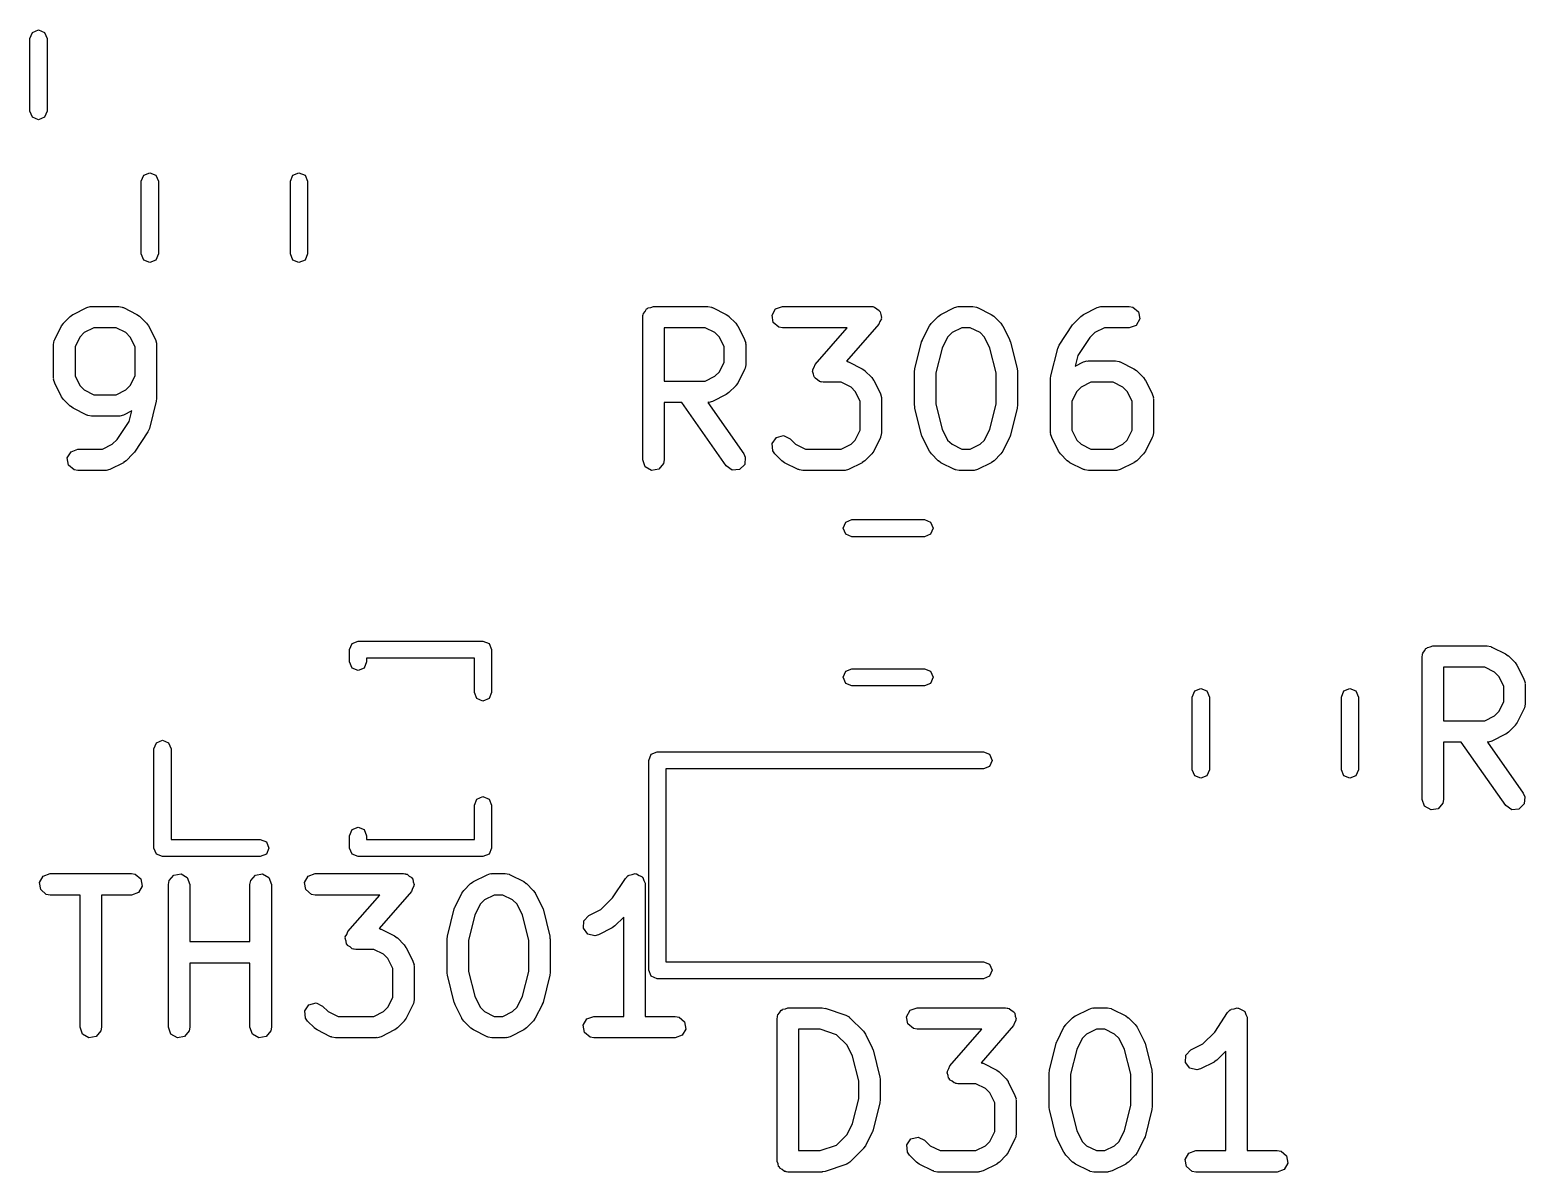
# Model space of a CAD drawing. Extents: x 106.7 to 191.3, y -141.1 to -57.8.
# Drawn here: x 152.35 to 162.82, y -139.92 to -131.92 of the extents above; entities that cross this region are included whole.
import ezdxf

# ---------------------------------------------------------------- set-up
doc = ezdxf.new("R2010")
doc.units = 0
doc.layers.add('BLACK', color=7, linetype='CONTINUOUS')

msp = doc.modelspace()

# ---------------------------------------------------------------- linework, layer by layer
at = {"layer": 'BLACK', "linetype": 'CONTINUOUS'}
for p, q in [((152.347, -131.979), (152.365, -131.936)), ((152.347, -132.488), (152.347, -131.979)), ((152.365, -131.936), (152.407, -131.919)), ((152.407, -131.919), (152.45, -131.936)), ((152.45, -131.936), (152.467, -131.979)), ((152.467, -131.979), (152.467, -132.488)), ((152.365, -132.531), (152.347, -132.488)), ((152.467, -132.488), (152.45, -132.531)), ((152.407, -132.548), (152.365, -132.531)), ((152.45, -132.531), (152.407, -132.548)), ((153.127, -132.979), (153.145, -132.936)), ((153.145, -132.936), (153.187, -132.919)), ((153.187, -132.919), (153.23, -132.936)), ((153.23, -132.936), (153.247, -132.979)), ((154.172, -132.979), (154.19, -132.936)), ((154.19, -132.936), (154.232, -132.919)), ((154.232, -132.919), (154.275, -132.936)), ((154.275, -132.936), (154.292, -132.979)), ((153.127, -133.488), (153.127, -132.979)), ((153.247, -132.979), (153.247, -133.488)), ((154.172, -133.488), (154.172, -132.979)), ((154.292, -132.979), (154.292, -133.488)), ((153.145, -133.531), (153.127, -133.488)), ((153.187, -133.548), (153.145, -133.531)), ((153.23, -133.531), (153.187, -133.548)), ((153.247, -133.488), (153.23, -133.531)), ((154.19, -133.531), (154.172, -133.488)), ((154.232, -133.548), (154.19, -133.531)), ((154.275, -133.531), (154.232, -133.548)), ((154.292, -133.488), (154.275, -133.531)), ((152.649, -133.911), (152.745, -133.863)), ((152.745, -133.863), (152.77, -133.856)), ((152.77, -133.856), (152.774, -133.857)), ((152.774, -133.857), (152.778, -133.855)), ((152.778, -133.855), (152.969, -133.855)), ((152.969, -133.855), (152.994, -133.86)), ((152.994, -133.86), (152.998, -133.863)), ((152.998, -133.863), (153.002, -133.863)), ((153.002, -133.863), (153.097, -133.911)), ((156.658, -133.89), (156.667, -133.873)), ((156.667, -133.873), (156.674, -133.87)), ((156.674, -133.87), (156.678, -133.865)), ((156.678, -133.865), (156.697, -133.862)), ((156.697, -133.862), (156.716, -133.855)), ((156.716, -133.855), (157.097, -133.855)), ((157.097, -133.855), (157.122, -133.86)), ((157.122, -133.86), (157.126, -133.863)), ((157.126, -133.863), (157.13, -133.863)), ((157.13, -133.863), (157.225, -133.911)), ((157.547, -133.917), (157.572, -133.873)), ((157.572, -133.873), (157.62, -133.855)), ((157.62, -133.855), (158.239, -133.855)), ((158.239, -133.855), (158.251, -133.857)), ((158.251, -133.857), (158.254, -133.857)), ((158.254, -133.857), (158.257, -133.858)), ((158.257, -133.858), (158.265, -133.86)), ((158.265, -133.86), (158.281, -133.873)), ((158.281, -133.873), (158.298, -133.883)), ((158.298, -133.883), (158.3, -133.889)), ((158.73, -133.911), (158.825, -133.863)), ((158.825, -133.863), (158.85, -133.856)), ((158.85, -133.856), (158.854, -133.857)), ((158.854, -133.857), (158.858, -133.855)), ((158.858, -133.855), (158.954, -133.855)), ((158.954, -133.855), (158.979, -133.86)), ((158.979, -133.86), (158.983, -133.863)), ((158.983, -133.863), (158.987, -133.863)), ((158.987, -133.863), (159.082, -133.911)), ((159.73, -133.911), (159.825, -133.863)), ((159.825, -133.863), (159.85, -133.856)), ((159.85, -133.856), (159.854, -133.857)), ((159.854, -133.857), (159.858, -133.855)), ((159.858, -133.855), (160.049, -133.855)), ((160.049, -133.855), (160.075, -133.86)), ((160.075, -133.86), (160.114, -133.893)), ((152.568, -133.992), (152.582, -133.974)), ((152.582, -133.972), (152.63, -133.925)), ((152.582, -133.974), (152.582, -133.972)), ((152.63, -133.925), (152.648, -133.912)), ((152.648, -133.912), (152.649, -133.911)), ((153.097, -133.911), (153.116, -133.924)), ((153.116, -133.924), (153.117, -133.925)), ((153.117, -133.925), (153.165, -133.972)), ((153.165, -133.972), (153.177, -133.991)), ((156.641, -133.93), (156.642, -133.92)), ((156.641, -134.93), (156.641, -133.93)), ((156.642, -133.917), (156.643, -133.914)), ((156.642, -133.92), (156.642, -133.917)), ((156.643, -133.914), (156.645, -133.905)), ((156.645, -133.905), (156.658, -133.89)), ((157.225, -133.911), (157.243, -133.924)), ((157.243, -133.924), (157.245, -133.925)), ((157.245, -133.925), (157.292, -133.972)), ((157.292, -133.972), (157.305, -133.991)), ((157.555, -133.968), (157.547, -133.917)), ((157.595, -134.001), (157.555, -133.968)), ((158.296, -133.98), (158.068, -134.24)), ((158.303, -133.961), (158.296, -133.98)), ((158.3, -133.889), (158.304, -133.893)), ((158.313, -133.943), (158.303, -133.961)), ((158.304, -133.893), (158.308, -133.913)), ((158.308, -133.913), (158.314, -133.932)), ((158.314, -133.932), (158.312, -133.937)), ((158.312, -133.937), (158.313, -133.943)), ((158.649, -133.992), (158.662, -133.974)), ((158.662, -133.974), (158.663, -133.972)), ((158.663, -133.972), (158.71, -133.925)), ((158.71, -133.925), (158.729, -133.912)), ((158.729, -133.912), (158.73, -133.911)), ((159.082, -133.911), (159.101, -133.924)), ((159.101, -133.924), (159.102, -133.925)), ((159.102, -133.925), (159.15, -133.972)), ((159.15, -133.972), (159.162, -133.991)), ((159.558, -134.127), (159.653, -133.984)), ((159.653, -133.984), (159.661, -133.976)), ((159.661, -133.976), (159.663, -133.972)), ((159.663, -133.972), (159.71, -133.925)), ((159.71, -133.925), (159.729, -133.912)), ((159.729, -133.912), (159.73, -133.911)), ((160.097, -133.988), (160.049, -134.005)), ((160.123, -133.943), (160.097, -133.988)), ((160.114, -133.893), (160.123, -133.943)), ((152.517, -134.095), (152.52, -134.092)), ((152.52, -134.092), (152.521, -134.087)), ((152.521, -134.087), (152.568, -133.992)), ((152.697, -134.07), (152.663, -134.138)), ((152.727, -134.039), (152.697, -134.07)), ((152.796, -134.005), (152.727, -134.039)), ((152.951, -134.005), (152.796, -134.005)), ((153.02, -134.039), (152.951, -134.005)), ((153.05, -134.07), (153.02, -134.039)), ((153.084, -134.138), (153.05, -134.07)), ((153.177, -133.991), (153.179, -133.992)), ((153.179, -133.992), (153.226, -134.087)), ((153.226, -134.087), (153.234, -134.112)), ((157.079, -134.005), (156.791, -134.005)), ((156.791, -134.005), (156.791, -134.379)), ((157.147, -134.039), (157.079, -134.005)), ((157.178, -134.07), (157.147, -134.039)), ((157.212, -134.138), (157.178, -134.07)), ((157.305, -133.991), (157.307, -133.992)), ((157.307, -133.992), (157.354, -134.087)), ((157.354, -134.087), (157.362, -134.112)), ((157.62, -134.005), (157.595, -134.001)), ((158.074, -134.005), (157.62, -134.005)), ((157.85, -134.262), (158.074, -134.005)), ((158.595, -134.103), (158.601, -134.091)), ((158.601, -134.087), (158.649, -133.992)), ((158.601, -134.091), (158.601, -134.087)), ((158.777, -134.07), (158.739, -134.147)), ((158.808, -134.039), (158.777, -134.07)), ((158.876, -134.005), (158.808, -134.039)), ((158.936, -134.005), (158.876, -134.005)), ((159.005, -134.039), (158.936, -134.005)), ((159.035, -134.07), (159.005, -134.039)), ((159.073, -134.147), (159.035, -134.07)), ((159.162, -133.991), (159.164, -133.992)), ((159.164, -133.992), (159.211, -134.087)), ((159.211, -134.087), (159.215, -134.1)), ((159.774, -134.073), (159.69, -134.199)), ((159.808, -134.039), (159.774, -134.073)), ((159.876, -134.005), (159.808, -134.039)), ((160.049, -134.005), (159.876, -134.005)), ((152.513, -134.121), (152.517, -134.095)), ((152.513, -134.359), (152.513, -134.121)), ((152.663, -134.138), (152.663, -134.341)), ((153.084, -134.341), (153.084, -134.138)), ((153.234, -134.112), (153.233, -134.116)), ((153.233, -134.116), (153.234, -134.121)), ((153.234, -134.121), (153.234, -134.502)), ((157.212, -134.246), (157.212, -134.138)), ((157.362, -134.112), (157.361, -134.116)), ((157.361, -134.116), (157.362, -134.121)), ((157.362, -134.121), (157.362, -134.264)), ((158.548, -134.293), (158.595, -134.103)), ((158.739, -134.147), (158.695, -134.32)), ((159.117, -134.32), (159.073, -134.147)), ((159.215, -134.1), (159.217, -134.103)), ((159.217, -134.103), (159.265, -134.293)), ((159.5, -134.341), (159.548, -134.15)), ((159.548, -134.15), (159.558, -134.127)), ((159.558, -134.127), (159.558, -134.127)), ((157.178, -134.314), (157.212, -134.246)), ((157.354, -134.297), (157.307, -134.392)), ((157.355, -134.293), (157.354, -134.297)), ((157.358, -134.289), (157.355, -134.293)), ((157.362, -134.264), (157.358, -134.289)), ((157.832, -134.298), (157.842, -134.281)), ((157.833, -134.304), (157.832, -134.298)), ((157.842, -134.281), (157.85, -134.262)), ((158.068, -134.24), (158.075, -134.241)), ((158.075, -134.241), (158.078, -134.244)), ((158.078, -134.244), (158.082, -134.244)), ((158.082, -134.244), (158.178, -134.292)), ((158.178, -134.292), (158.196, -134.305)), ((158.545, -134.311), (158.548, -134.296)), ((158.548, -134.296), (158.548, -134.293)), ((159.265, -134.293), (159.266, -134.308)), ((159.69, -134.199), (159.671, -134.273)), ((159.671, -134.273), (159.73, -134.244)), ((159.73, -134.244), (159.755, -134.237)), ((159.755, -134.237), (159.759, -134.238)), ((159.759, -134.238), (159.763, -134.236)), ((159.763, -134.236), (159.954, -134.236)), ((159.954, -134.236), (159.979, -134.241)), ((159.979, -134.241), (159.983, -134.244)), ((159.983, -134.244), (159.987, -134.244)), ((159.987, -134.244), (160.082, -134.292)), ((160.082, -134.292), (160.101, -134.305)), ((152.514, -134.363), (152.513, -134.359)), ((152.513, -134.367), (152.514, -134.363)), ((152.521, -134.392), (152.513, -134.367)), ((152.568, -134.488), (152.521, -134.392)), ((152.663, -134.341), (152.697, -134.41)), ((153.05, -134.41), (153.084, -134.341)), ((156.791, -134.379), (157.079, -134.379)), ((157.079, -134.379), (157.147, -134.345)), ((157.147, -134.345), (157.178, -134.314)), ((157.307, -134.392), (157.293, -134.41)), ((157.831, -134.31), (157.833, -134.304)), ((157.838, -134.329), (157.831, -134.31)), ((157.841, -134.349), (157.838, -134.329)), ((157.846, -134.353), (157.841, -134.349)), ((157.848, -134.358), (157.846, -134.353)), ((157.865, -134.369), (157.848, -134.358)), ((157.88, -134.382), (157.865, -134.369)), ((157.889, -134.383), (157.88, -134.382)), ((157.892, -134.385), (157.889, -134.383)), ((157.895, -134.384), (157.892, -134.385)), ((157.906, -134.386), (157.895, -134.384)), ((158.031, -134.386), (157.906, -134.386)), ((158.1, -134.42), (158.031, -134.386)), ((158.196, -134.305), (158.197, -134.306)), ((158.197, -134.306), (158.245, -134.353)), ((158.245, -134.353), (158.258, -134.372)), ((158.258, -134.372), (158.259, -134.373)), ((158.259, -134.373), (158.307, -134.468)), ((158.545, -134.549), (158.545, -134.311)), ((158.695, -134.32), (158.695, -134.54)), ((159.117, -134.54), (159.117, -134.32)), ((159.266, -134.308), (159.267, -134.311)), ((159.267, -134.311), (159.267, -134.549)), ((159.498, -134.359), (159.5, -134.344)), ((159.498, -134.74), (159.498, -134.359)), ((159.5, -134.344), (159.5, -134.341)), ((159.781, -134.386), (159.712, -134.42)), ((159.936, -134.386), (159.781, -134.386)), ((160.005, -134.42), (159.936, -134.386)), ((160.101, -134.305), (160.102, -134.306)), ((160.102, -134.306), (160.15, -134.353)), ((160.15, -134.353), (160.162, -134.372)), ((160.162, -134.372), (160.164, -134.373)), ((160.164, -134.373), (160.211, -134.468)), ((152.569, -134.489), (152.568, -134.488)), ((152.582, -134.507), (152.569, -134.489)), ((152.63, -134.555), (152.582, -134.507)), ((152.697, -134.41), (152.727, -134.44)), ((152.727, -134.44), (152.796, -134.474)), ((152.796, -134.474), (152.951, -134.474)), ((152.951, -134.474), (153.02, -134.44)), ((153.02, -134.44), (153.05, -134.41)), ((153.234, -134.502), (153.232, -134.516)), ((157.225, -134.473), (157.13, -134.521)), ((157.226, -134.472), (157.225, -134.473)), ((157.245, -134.459), (157.226, -134.472)), ((157.292, -134.412), (157.245, -134.459)), ((157.293, -134.41), (157.292, -134.412)), ((158.13, -134.451), (158.1, -134.42)), ((158.164, -134.519), (158.13, -134.451)), ((158.307, -134.468), (158.314, -134.493)), ((158.314, -134.493), (158.313, -134.497)), ((158.313, -134.497), (158.314, -134.502)), ((158.314, -134.502), (158.314, -134.74)), ((159.682, -134.451), (159.648, -134.519)), ((159.712, -134.42), (159.682, -134.451)), ((160.035, -134.451), (160.005, -134.42)), ((160.069, -134.519), (160.035, -134.451)), ((160.211, -134.468), (160.219, -134.493)), ((160.219, -134.493), (160.218, -134.497)), ((160.218, -134.497), (160.219, -134.502)), ((160.219, -134.502), (160.219, -134.74)), ((152.631, -134.555), (152.63, -134.555)), ((152.649, -134.569), (152.631, -134.555)), ((152.745, -134.616), (152.649, -134.569)), ((152.749, -134.617), (152.745, -134.616)), ((153.002, -134.616), (152.977, -134.624)), ((153.06, -134.587), (153.002, -134.616)), ((153.042, -134.661), (153.06, -134.587)), ((153.232, -134.52), (153.184, -134.71)), ((153.232, -134.516), (153.232, -134.52)), ((156.915, -134.529), (156.791, -134.529)), ((156.791, -134.529), (156.791, -134.93)), ((157.226, -134.973), (156.915, -134.529)), ((157.101, -134.527), (157.098, -134.529)), ((157.098, -134.529), (157.348, -134.887)), ((157.105, -134.529), (157.101, -134.527)), ((157.13, -134.521), (157.105, -134.529)), ((158.164, -134.722), (158.164, -134.519)), ((158.547, -134.553), (158.545, -134.549)), ((158.548, -134.567), (158.547, -134.553)), ((158.595, -134.758), (158.548, -134.567)), ((158.695, -134.54), (158.739, -134.714)), ((159.073, -134.714), (159.117, -134.54)), ((159.265, -134.567), (159.217, -134.758)), ((159.267, -134.549), (159.264, -134.564)), ((159.264, -134.564), (159.265, -134.567)), ((159.648, -134.519), (159.648, -134.722)), ((160.069, -134.722), (160.069, -134.519)), ((152.753, -134.62), (152.749, -134.617)), ((152.778, -134.624), (152.753, -134.62)), ((152.969, -134.624), (152.778, -134.624)), ((152.958, -134.787), (153.042, -134.661)), ((152.973, -134.623), (152.969, -134.624)), ((152.977, -134.624), (152.973, -134.623)), ((153.184, -134.71), (153.174, -134.733)), ((158.739, -134.714), (158.777, -134.791)), ((159.035, -134.791), (159.073, -134.714)), ((152.856, -134.855), (152.924, -134.821)), ((152.924, -134.821), (152.958, -134.787)), ((153.174, -134.734), (153.079, -134.877)), ((153.174, -134.733), (153.174, -134.734)), ((157.548, -134.816), (157.577, -134.774)), ((157.552, -134.867), (157.548, -134.816)), ((157.577, -134.774), (157.627, -134.76)), ((157.627, -134.76), (157.673, -134.782)), ((157.673, -134.782), (157.712, -134.821)), ((157.712, -134.821), (157.781, -134.855)), ((158.031, -134.855), (158.1, -134.821)), ((158.1, -134.821), (158.13, -134.791)), ((158.13, -134.791), (158.164, -134.722)), ((158.307, -134.773), (158.259, -134.869)), ((158.31, -134.765), (158.307, -134.769)), ((158.307, -134.769), (158.307, -134.773)), ((158.314, -134.74), (158.31, -134.765)), ((158.597, -134.761), (158.595, -134.758)), ((158.601, -134.773), (158.597, -134.761)), ((158.649, -134.869), (158.601, -134.773)), ((158.777, -134.791), (158.808, -134.821)), ((158.808, -134.821), (158.876, -134.855)), ((158.936, -134.855), (159.005, -134.821)), ((159.005, -134.821), (159.035, -134.791)), ((159.211, -134.773), (159.164, -134.869)), ((159.212, -134.77), (159.211, -134.773)), ((159.217, -134.758), (159.212, -134.77)), ((159.499, -134.744), (159.498, -134.74)), ((159.498, -134.748), (159.499, -134.744)), ((159.506, -134.773), (159.498, -134.748)), ((159.553, -134.869), (159.506, -134.773)), ((159.648, -134.722), (159.682, -134.791)), ((159.682, -134.791), (159.712, -134.821)), ((159.712, -134.821), (159.781, -134.855)), ((159.936, -134.855), (160.005, -134.821)), ((160.005, -134.821), (160.035, -134.791)), ((160.035, -134.791), (160.069, -134.722)), ((160.211, -134.773), (160.164, -134.869)), ((160.212, -134.769), (160.211, -134.773)), ((160.215, -134.765), (160.212, -134.769)), ((160.219, -134.74), (160.215, -134.765)), ((152.609, -134.917), (152.635, -134.873)), ((152.618, -134.968), (152.609, -134.917)), ((152.635, -134.873), (152.683, -134.855)), ((152.683, -134.855), (152.856, -134.855)), ((153.069, -134.888), (153.022, -134.936)), ((153.071, -134.885), (153.069, -134.888)), ((153.079, -134.877), (153.071, -134.885)), ((156.658, -134.978), (156.641, -134.93)), ((156.791, -134.93), (156.786, -134.956)), ((157.348, -134.887), (157.359, -134.911)), ((157.359, -134.911), (157.355, -134.962)), ((157.567, -134.888), (157.552, -134.867)), ((157.615, -134.936), (157.567, -134.888)), ((157.781, -134.855), (158.031, -134.855)), ((158.245, -134.888), (158.197, -134.936)), ((158.246, -134.887), (158.245, -134.888)), ((158.259, -134.869), (158.246, -134.887)), ((158.65, -134.87), (158.649, -134.869)), ((158.663, -134.888), (158.65, -134.87)), ((158.71, -134.936), (158.663, -134.888)), ((158.876, -134.855), (158.936, -134.855)), ((159.15, -134.888), (159.102, -134.936)), ((159.164, -134.869), (159.15, -134.887)), ((159.15, -134.887), (159.15, -134.888)), ((159.554, -134.87), (159.553, -134.869)), ((159.567, -134.888), (159.554, -134.87)), ((159.615, -134.936), (159.567, -134.888)), ((159.781, -134.855), (159.936, -134.855)), ((160.15, -134.888), (160.102, -134.936)), ((160.164, -134.869), (160.15, -134.887)), ((160.15, -134.887), (160.15, -134.888)), ((152.657, -135.001), (152.618, -134.968)), ((152.683, -135.005), (152.657, -135.001)), ((152.873, -135.005), (152.683, -135.005)), ((152.878, -135.004), (152.873, -135.005)), ((152.882, -135.005), (152.878, -135.004)), ((152.907, -134.997), (152.882, -135.005)), ((153.002, -134.95), (152.907, -134.997)), ((153.003, -134.948), (153.002, -134.95)), ((153.022, -134.936), (153.003, -134.948)), ((156.703, -135.004), (156.658, -134.978)), ((156.753, -134.995), (156.703, -135.004)), ((156.786, -134.956), (156.753, -134.995)), ((157.268, -135.003), (157.226, -134.973)), ((157.319, -134.998), (157.268, -135.003)), ((157.355, -134.962), (157.319, -134.998)), ((157.616, -134.936), (157.615, -134.936)), ((157.634, -134.95), (157.616, -134.936)), ((157.73, -134.997), (157.634, -134.95)), ((157.734, -134.998), (157.73, -134.997)), ((157.738, -135.001), (157.734, -134.998)), ((157.763, -135.005), (157.738, -135.001)), ((158.049, -135.005), (157.763, -135.005)), ((158.053, -135.004), (158.049, -135.005)), ((158.058, -135.005), (158.053, -135.004)), ((158.082, -134.997), (158.058, -135.005)), ((158.178, -134.95), (158.082, -134.997)), ((158.179, -134.948), (158.178, -134.95)), ((158.197, -134.936), (158.179, -134.948)), ((158.712, -134.936), (158.71, -134.936)), ((158.73, -134.95), (158.712, -134.936)), ((158.825, -134.997), (158.73, -134.95)), ((158.829, -134.998), (158.825, -134.997)), ((158.833, -135.001), (158.829, -134.998)), ((158.858, -135.005), (158.833, -135.001)), ((158.954, -135.005), (158.858, -135.005)), ((158.958, -135.004), (158.954, -135.005)), ((158.962, -135.005), (158.958, -135.004)), ((158.987, -134.997), (158.962, -135.005)), ((159.082, -134.95), (158.987, -134.997)), ((159.084, -134.948), (159.082, -134.95)), ((159.102, -134.936), (159.084, -134.948)), ((159.616, -134.936), (159.615, -134.936)), ((159.634, -134.95), (159.616, -134.936)), ((159.73, -134.997), (159.634, -134.95)), ((159.734, -134.998), (159.73, -134.997)), ((159.738, -135.001), (159.734, -134.998)), ((159.763, -135.005), (159.738, -135.001)), ((159.954, -135.005), (159.763, -135.005)), ((159.958, -135.004), (159.954, -135.005)), ((159.962, -135.005), (159.958, -135.004)), ((159.987, -134.997), (159.962, -135.005)), ((160.082, -134.95), (159.987, -134.997)), ((160.084, -134.948), (160.082, -134.95)), ((160.102, -134.936), (160.084, -134.948)), ((158.063, -135.366), (158.106, -135.348)), ((158.106, -135.348), (158.615, -135.348)), ((158.615, -135.348), (158.658, -135.366)), ((158.046, -135.408), (158.063, -135.366)), ((158.063, -135.451), (158.046, -135.408)), ((158.106, -135.468), (158.063, -135.451)), ((158.658, -135.451), (158.615, -135.468)), ((158.658, -135.366), (158.675, -135.408)), ((158.675, -135.408), (158.658, -135.451)), ((158.615, -135.468), (158.106, -135.468)), ((154.586, -136.259), (154.604, -136.216)), ((154.586, -136.345), (154.586, -136.259)), ((154.604, -136.216), (154.646, -136.199)), ((154.646, -136.199), (155.521, -136.199)), ((155.521, -136.199), (155.564, -136.216)), ((155.564, -136.216), (155.581, -136.259)), ((155.581, -136.259), (155.581, -136.559)), ((162.103, -136.295), (162.104, -136.292)), ((162.104, -136.292), (162.106, -136.283)), ((162.106, -136.283), (162.119, -136.268)), ((162.119, -136.268), (162.128, -136.251)), ((162.128, -136.251), (162.135, -136.248)), ((162.135, -136.248), (162.139, -136.243)), ((162.139, -136.243), (162.158, -136.24)), ((162.158, -136.24), (162.177, -136.233)), ((162.177, -136.233), (162.558, -136.233)), ((162.558, -136.233), (162.583, -136.238)), ((162.583, -136.238), (162.587, -136.241)), ((162.587, -136.241), (162.591, -136.241)), ((162.591, -136.241), (162.686, -136.289)), ((162.686, -136.289), (162.704, -136.302)), ((154.604, -136.388), (154.586, -136.345)), ((154.646, -136.405), (154.604, -136.388)), ((154.689, -136.388), (154.646, -136.405)), ((154.706, -136.345), (154.689, -136.388)), ((155.461, -136.319), (154.706, -136.319)), ((154.706, -136.319), (154.706, -136.345)), ((155.461, -136.559), (155.461, -136.319)), ((158.063, -136.411), (158.106, -136.393)), ((158.106, -136.393), (158.615, -136.393)), ((158.615, -136.393), (158.658, -136.411)), ((162.102, -136.308), (162.103, -136.298)), ((162.102, -137.308), (162.102, -136.308)), ((162.103, -136.298), (162.103, -136.295)), ((162.54, -136.383), (162.252, -136.383)), ((162.252, -136.383), (162.252, -136.757)), ((162.608, -136.417), (162.54, -136.383)), ((162.704, -136.302), (162.706, -136.303)), ((162.706, -136.303), (162.753, -136.35)), ((162.753, -136.35), (162.766, -136.369)), ((162.766, -136.369), (162.768, -136.37)), ((162.768, -136.37), (162.815, -136.465)), ((158.046, -136.453), (158.063, -136.411)), ((158.063, -136.496), (158.046, -136.453)), ((158.106, -136.513), (158.063, -136.496)), ((158.658, -136.496), (158.615, -136.513)), ((158.658, -136.411), (158.675, -136.453)), ((158.675, -136.453), (158.658, -136.496)), ((162.639, -136.448), (162.608, -136.417)), ((162.673, -136.516), (162.639, -136.448)), ((162.815, -136.465), (162.823, -136.49)), ((162.823, -136.49), (162.822, -136.494)), ((162.822, -136.494), (162.823, -136.499)), ((162.823, -136.499), (162.823, -136.642)), ((155.479, -136.602), (155.461, -136.559)), ((155.521, -136.619), (155.479, -136.602)), ((155.564, -136.602), (155.521, -136.619)), ((155.581, -136.559), (155.564, -136.602)), ((158.615, -136.513), (158.106, -136.513)), ((160.491, -136.591), (160.508, -136.548)), ((160.491, -137.1), (160.491, -136.591)), ((160.508, -136.548), (160.551, -136.531)), ((160.551, -136.531), (160.593, -136.548)), ((160.593, -136.548), (160.611, -136.591)), ((160.611, -136.591), (160.611, -137.1)), ((161.536, -136.591), (161.553, -136.548)), ((161.536, -137.1), (161.536, -136.591)), ((161.553, -136.548), (161.596, -136.531)), ((161.596, -136.531), (161.638, -136.548)), ((161.638, -136.548), (161.656, -136.591)), ((161.656, -136.591), (161.656, -137.1)), ((162.673, -136.624), (162.673, -136.516)), ((162.608, -136.723), (162.639, -136.692)), ((162.639, -136.692), (162.673, -136.624)), ((162.815, -136.675), (162.768, -136.77)), ((162.816, -136.671), (162.815, -136.675)), ((162.819, -136.667), (162.816, -136.671)), ((162.823, -136.642), (162.819, -136.667)), ((162.252, -136.757), (162.54, -136.757)), ((162.54, -136.757), (162.608, -136.723)), ((162.753, -136.79), (162.706, -136.837)), ((162.754, -136.788), (162.753, -136.79)), ((162.768, -136.77), (162.754, -136.788)), ((153.216, -136.954), (153.234, -136.911)), ((153.234, -136.911), (153.276, -136.894)), ((153.276, -136.894), (153.319, -136.911)), ((153.319, -136.911), (153.336, -136.954)), ((162.376, -136.907), (162.252, -136.907)), ((162.252, -136.907), (162.252, -137.308)), ((162.687, -137.351), (162.376, -136.907)), ((162.562, -136.905), (162.559, -136.907)), ((162.559, -136.907), (162.809, -137.265)), ((162.566, -136.907), (162.562, -136.905)), ((162.591, -136.899), (162.566, -136.907)), ((162.686, -136.851), (162.591, -136.899)), ((162.687, -136.85), (162.686, -136.851)), ((162.706, -136.837), (162.687, -136.85)), ((153.216, -137.649), (153.216, -136.954)), ((153.336, -136.954), (153.336, -137.589)), ((156.683, -137.035), (156.701, -136.992)), ((156.701, -136.992), (156.743, -136.975)), ((156.743, -136.975), (159.028, -136.975)), ((159.028, -136.975), (159.071, -136.992)), ((159.071, -136.992), (159.088, -137.035)), ((156.683, -138.505), (156.683, -137.035)), ((159.028, -137.095), (156.803, -137.095)), ((156.803, -137.095), (156.803, -138.445)), ((159.071, -137.077), (159.028, -137.095)), ((159.088, -137.035), (159.071, -137.077)), ((160.508, -137.143), (160.491, -137.1)), ((160.611, -137.1), (160.593, -137.143)), ((161.553, -137.143), (161.536, -137.1)), ((161.656, -137.1), (161.638, -137.143)), ((160.551, -137.16), (160.508, -137.143)), ((160.593, -137.143), (160.551, -137.16)), ((161.596, -137.16), (161.553, -137.143)), ((161.638, -137.143), (161.596, -137.16)), ((155.461, -137.348), (155.479, -137.306)), ((155.479, -137.306), (155.521, -137.288)), ((155.521, -137.288), (155.564, -137.306)), ((155.564, -137.306), (155.581, -137.348)), ((162.119, -137.356), (162.102, -137.308)), ((162.247, -137.334), (162.214, -137.373)), ((162.252, -137.308), (162.247, -137.334)), ((162.816, -137.34), (162.78, -137.376)), ((162.809, -137.265), (162.82, -137.289)), ((162.82, -137.289), (162.816, -137.34)), ((155.461, -137.589), (155.461, -137.348)), ((155.581, -137.348), (155.581, -137.649)), ((162.164, -137.382), (162.119, -137.356)), ((162.214, -137.373), (162.164, -137.382)), ((162.729, -137.381), (162.687, -137.351)), ((162.78, -137.376), (162.729, -137.381)), ((154.586, -137.562), (154.604, -137.519)), ((154.604, -137.519), (154.646, -137.502)), ((154.646, -137.502), (154.689, -137.519)), ((154.689, -137.519), (154.706, -137.562)), ((153.234, -137.691), (153.216, -137.649)), ((153.336, -137.589), (153.961, -137.589)), ((153.961, -137.589), (154.004, -137.606)), ((154.004, -137.606), (154.021, -137.649)), ((154.021, -137.649), (154.004, -137.691)), ((154.586, -137.649), (154.586, -137.562)), ((154.604, -137.691), (154.586, -137.649)), ((154.706, -137.562), (154.706, -137.589)), ((154.706, -137.589), (155.461, -137.589)), ((155.581, -137.649), (155.564, -137.691)), ((153.276, -137.709), (153.234, -137.691)), ((153.961, -137.709), (153.276, -137.709)), ((154.004, -137.691), (153.961, -137.709)), ((154.646, -137.709), (154.604, -137.691)), ((155.521, -137.709), (154.646, -137.709)), ((155.564, -137.691), (155.521, -137.709)), ((152.414, -137.89), (152.44, -137.845)), ((152.44, -137.845), (152.488, -137.828)), ((152.488, -137.828), (153.059, -137.828)), ((153.059, -137.828), (153.085, -137.832)), ((153.085, -137.832), (153.124, -137.865)), ((153.322, -137.877), (153.355, -137.838)), ((153.355, -137.838), (153.406, -137.829)), ((153.406, -137.829), (153.45, -137.855)), ((153.45, -137.855), (153.468, -137.903)), ((153.894, -137.877), (153.927, -137.838)), ((153.927, -137.838), (153.977, -137.829)), ((153.977, -137.829), (154.022, -137.855)), ((154.022, -137.855), (154.039, -137.903)), ((154.271, -137.89), (154.297, -137.845)), ((154.297, -137.845), (154.345, -137.828)), ((154.345, -137.828), (154.964, -137.828)), ((154.964, -137.828), (154.975, -137.83)), ((154.975, -137.83), (154.979, -137.829)), ((154.979, -137.829), (154.981, -137.831)), ((154.981, -137.831), (154.99, -137.832)), ((154.99, -137.832), (155.005, -137.845)), ((155.005, -137.845), (155.023, -137.856)), ((155.023, -137.856), (155.025, -137.861)), ((155.025, -137.861), (155.029, -137.865)), ((155.454, -137.883), (155.55, -137.836)), ((155.55, -137.836), (155.575, -137.828)), ((155.575, -137.828), (155.579, -137.829)), ((155.579, -137.829), (155.583, -137.828)), ((155.583, -137.828), (155.678, -137.828)), ((155.678, -137.828), (155.704, -137.832)), ((155.704, -137.832), (155.708, -137.835)), ((155.708, -137.835), (155.712, -137.836)), ((155.712, -137.836), (155.807, -137.883)), ((156.43, -137.998), (156.521, -137.861)), ((156.521, -137.861), (156.539, -137.842)), ((156.539, -137.842), (156.543, -137.841)), ((156.543, -137.841), (156.546, -137.838)), ((156.546, -137.838), (156.567, -137.834)), ((156.567, -137.834), (156.588, -137.828)), ((156.588, -137.828), (156.592, -137.83)), ((156.592, -137.83), (156.596, -137.829)), ((156.596, -137.829), (156.615, -137.84)), ((156.615, -137.84), (156.635, -137.849)), ((156.635, -137.849), (156.637, -137.852)), ((156.637, -137.852), (156.641, -137.855)), ((156.641, -137.855), (156.648, -137.875)), ((152.423, -137.94), (152.414, -137.89)), ((152.462, -137.973), (152.423, -137.94)), ((153.108, -137.96), (153.059, -137.978)), ((153.133, -137.916), (153.108, -137.96)), ((153.124, -137.865), (153.133, -137.916)), ((153.318, -137.903), (153.322, -137.877)), ((153.318, -138.903), (153.318, -137.903)), ((153.468, -137.903), (153.468, -138.304)), ((153.889, -137.903), (153.894, -137.877)), ((153.889, -138.304), (153.889, -137.903)), ((154.039, -137.903), (154.039, -138.903)), ((154.28, -137.94), (154.271, -137.89)), ((154.319, -137.973), (154.28, -137.94)), ((155.021, -137.952), (154.793, -138.212)), ((155.028, -137.933), (155.021, -137.952)), ((155.038, -137.916), (155.028, -137.933)), ((155.029, -137.865), (155.033, -137.885)), ((155.033, -137.885), (155.039, -137.904)), ((155.039, -137.904), (155.037, -137.91)), ((155.037, -137.91), (155.038, -137.916)), ((155.326, -138.06), (155.373, -137.965)), ((155.373, -137.965), (155.387, -137.947)), ((155.387, -137.945), (155.435, -137.897)), ((155.387, -137.947), (155.387, -137.945)), ((155.435, -137.897), (155.453, -137.885)), ((155.453, -137.885), (155.454, -137.883)), ((155.807, -137.883), (155.825, -137.897)), ((155.825, -137.897), (155.827, -137.897)), ((155.827, -137.897), (155.874, -137.945)), ((155.874, -137.945), (155.887, -137.963)), ((155.887, -137.963), (155.888, -137.965)), ((155.888, -137.965), (155.936, -138.06)), ((156.648, -137.875), (156.658, -137.895)), ((156.658, -137.895), (156.657, -137.899)), ((156.657, -137.899), (156.658, -137.903)), ((156.658, -137.903), (156.658, -138.828)), ((152.488, -137.978), (152.462, -137.973)), ((152.699, -137.978), (152.488, -137.978)), ((152.699, -138.903), (152.699, -137.978)), ((153.059, -137.978), (152.849, -137.978)), ((152.849, -137.978), (152.849, -138.903)), ((154.345, -137.978), (154.319, -137.973)), ((154.799, -137.978), (154.345, -137.978)), ((154.574, -138.234), (154.799, -137.978)), ((155.32, -138.075), (155.325, -138.063)), ((155.325, -138.063), (155.326, -138.06)), ((155.502, -138.042), (155.464, -138.119)), ((155.532, -138.012), (155.502, -138.042)), ((155.601, -137.978), (155.532, -138.012)), ((155.661, -137.978), (155.601, -137.978)), ((155.729, -138.012), (155.661, -137.978)), ((155.76, -138.042), (155.729, -138.012)), ((155.798, -138.119), (155.76, -138.042)), ((155.936, -138.06), (155.94, -138.072)), ((155.94, -138.072), (155.942, -138.075)), ((156.348, -138.079), (156.43, -137.998)), ((155.272, -138.266), (155.32, -138.075)), ((155.464, -138.119), (155.42, -138.293)), ((155.842, -138.293), (155.798, -138.119)), ((155.942, -138.075), (155.989, -138.266)), ((156.226, -138.21), (156.229, -138.159)), ((156.229, -138.159), (156.264, -138.121)), ((156.264, -138.121), (156.348, -138.079)), ((156.508, -138.132), (156.446, -138.194)), ((156.508, -138.828), (156.508, -138.132)), ((154.556, -138.282), (154.558, -138.277)), ((154.562, -138.301), (154.556, -138.282)), ((154.557, -138.271), (154.567, -138.253)), ((154.558, -138.277), (154.557, -138.271)), ((154.567, -138.253), (154.574, -138.234)), ((154.793, -138.212), (154.799, -138.213)), ((154.799, -138.213), (154.803, -138.216)), ((154.803, -138.216), (154.807, -138.217)), ((154.807, -138.217), (154.902, -138.264)), ((154.902, -138.264), (154.921, -138.278)), ((154.921, -138.278), (154.922, -138.278)), ((154.922, -138.278), (154.97, -138.326)), ((155.27, -138.284), (155.273, -138.269)), ((155.273, -138.269), (155.272, -138.266)), ((155.989, -138.266), (155.99, -138.281)), ((155.99, -138.281), (155.992, -138.284)), ((156.256, -138.251), (156.226, -138.21)), ((156.306, -138.263), (156.256, -138.251)), ((156.331, -138.256), (156.306, -138.263)), ((156.426, -138.208), (156.331, -138.256)), ((156.427, -138.207), (156.426, -138.208)), ((156.446, -138.194), (156.427, -138.207)), ((153.468, -138.304), (153.889, -138.304)), ((154.566, -138.321), (154.562, -138.301)), ((154.57, -138.325), (154.566, -138.321)), ((154.572, -138.331), (154.57, -138.325)), ((154.59, -138.341), (154.572, -138.331)), ((154.605, -138.354), (154.59, -138.341)), ((154.614, -138.356), (154.605, -138.354)), ((154.616, -138.357), (154.614, -138.356)), ((154.62, -138.357), (154.616, -138.357)), ((154.631, -138.359), (154.62, -138.357)), ((154.756, -138.359), (154.631, -138.359)), ((154.825, -138.393), (154.756, -138.359)), ((154.97, -138.326), (154.982, -138.344)), ((154.982, -138.344), (154.984, -138.345)), ((154.984, -138.345), (155.031, -138.441)), ((155.27, -138.522), (155.27, -138.284)), ((155.42, -138.293), (155.42, -138.513)), ((155.842, -138.513), (155.842, -138.293)), ((155.992, -138.284), (155.992, -138.522)), ((153.889, -138.454), (153.468, -138.454)), ((153.468, -138.454), (153.468, -138.903)), ((153.889, -138.903), (153.889, -138.454)), ((154.855, -138.423), (154.825, -138.393)), ((154.889, -138.492), (154.855, -138.423)), ((154.889, -138.695), (154.889, -138.492)), ((155.031, -138.441), (155.039, -138.466)), ((155.039, -138.466), (155.038, -138.47)), ((155.038, -138.47), (155.039, -138.474)), ((155.039, -138.474), (155.039, -138.712)), ((156.803, -138.445), (159.028, -138.445)), ((159.028, -138.445), (159.071, -138.462)), ((159.071, -138.462), (159.088, -138.505)), ((155.271, -138.525), (155.27, -138.522)), ((155.272, -138.54), (155.271, -138.525)), ((155.32, -138.731), (155.272, -138.54)), ((155.42, -138.513), (155.464, -138.686)), ((155.798, -138.686), (155.842, -138.513)), ((155.989, -138.54), (155.942, -138.731)), ((155.992, -138.522), (155.989, -138.537)), ((155.989, -138.537), (155.989, -138.54)), ((156.701, -138.547), (156.683, -138.505)), ((156.683, -138.505), (156.683, -138.505)), ((156.743, -138.565), (156.701, -138.547)), ((159.028, -138.565), (156.743, -138.565)), ((159.071, -138.547), (159.028, -138.565)), ((159.088, -138.505), (159.071, -138.547)), ((154.855, -138.763), (154.889, -138.695)), ((155.464, -138.686), (155.502, -138.763)), ((155.76, -138.763), (155.798, -138.686)), ((154.273, -138.788), (154.302, -138.746)), ((154.277, -138.839), (154.273, -138.788)), ((154.302, -138.746), (154.352, -138.733)), ((154.352, -138.733), (154.398, -138.755)), ((154.398, -138.755), (154.437, -138.794)), ((154.437, -138.794), (154.506, -138.828)), ((154.756, -138.828), (154.825, -138.794)), ((154.825, -138.794), (154.855, -138.763)), ((155.031, -138.746), (154.984, -138.841)), ((155.032, -138.741), (155.031, -138.746)), ((155.035, -138.738), (155.032, -138.741)), ((155.039, -138.712), (155.035, -138.738)), ((155.322, -138.733), (155.32, -138.731)), ((155.326, -138.746), (155.322, -138.733)), ((155.373, -138.841), (155.326, -138.746)), ((155.502, -138.763), (155.532, -138.794)), ((155.532, -138.794), (155.601, -138.828)), ((155.661, -138.828), (155.729, -138.794)), ((155.729, -138.794), (155.76, -138.763)), ((155.936, -138.746), (155.888, -138.841)), ((155.942, -138.731), (155.936, -138.742)), ((155.936, -138.742), (155.936, -138.746)), ((157.588, -138.817), (157.6, -138.802)), ((157.6, -138.802), (157.61, -138.785)), ((157.61, -138.785), (157.617, -138.783)), ((157.617, -138.783), (157.621, -138.778)), ((157.621, -138.778), (157.64, -138.774)), ((157.64, -138.774), (157.658, -138.768)), ((157.658, -138.768), (157.897, -138.768)), ((157.897, -138.768), (157.919, -138.772)), ((157.919, -138.772), (157.92, -138.771)), ((157.92, -138.771), (158.063, -138.819)), ((158.489, -138.83), (158.515, -138.785)), ((158.515, -138.785), (158.563, -138.768)), ((158.563, -138.768), (159.182, -138.768)), ((159.182, -138.768), (159.193, -138.77)), ((159.193, -138.77), (159.197, -138.769)), ((159.197, -138.769), (159.199, -138.771)), ((159.199, -138.771), (159.208, -138.772)), ((159.208, -138.772), (159.223, -138.785)), ((159.223, -138.785), (159.241, -138.796)), ((159.241, -138.796), (159.243, -138.801)), ((159.243, -138.801), (159.247, -138.805)), ((159.247, -138.805), (159.251, -138.825)), ((159.673, -138.823), (159.768, -138.776)), ((159.768, -138.776), (159.793, -138.768)), ((159.793, -138.768), (159.797, -138.769)), ((159.797, -138.769), (159.801, -138.768)), ((159.801, -138.768), (159.897, -138.768)), ((159.897, -138.768), (159.922, -138.772)), ((159.922, -138.772), (159.926, -138.775)), ((159.926, -138.775), (159.93, -138.776)), ((159.93, -138.776), (160.025, -138.823)), ((160.648, -138.938), (160.739, -138.801)), ((160.739, -138.801), (160.757, -138.782)), ((160.757, -138.782), (160.761, -138.781)), ((160.761, -138.781), (160.764, -138.778)), ((160.764, -138.778), (160.785, -138.774)), ((160.785, -138.774), (160.806, -138.768)), ((160.806, -138.768), (160.81, -138.77)), ((160.81, -138.77), (160.814, -138.769)), ((160.814, -138.769), (160.833, -138.78)), ((160.833, -138.78), (160.853, -138.788)), ((160.853, -138.788), (160.855, -138.792)), ((160.855, -138.792), (160.859, -138.794)), ((160.859, -138.794), (160.866, -138.815)), ((152.716, -138.951), (152.699, -138.903)), ((152.849, -138.903), (152.844, -138.928)), ((153.335, -138.951), (153.318, -138.903)), ((153.468, -138.903), (153.463, -138.928)), ((153.907, -138.951), (153.889, -138.903)), ((154.039, -138.903), (154.035, -138.928)), ((154.292, -138.861), (154.277, -138.839)), ((154.34, -138.908), (154.292, -138.861)), ((154.341, -138.909), (154.34, -138.908)), ((154.359, -138.922), (154.341, -138.909)), ((154.506, -138.828), (154.756, -138.828)), ((154.922, -138.908), (154.904, -138.921)), ((154.97, -138.861), (154.922, -138.908)), ((154.984, -138.841), (154.97, -138.859)), ((154.97, -138.859), (154.97, -138.861)), ((155.374, -138.842), (155.373, -138.841)), ((155.387, -138.861), (155.374, -138.842)), ((155.435, -138.908), (155.387, -138.861)), ((155.436, -138.909), (155.435, -138.908)), ((155.454, -138.922), (155.436, -138.909)), ((155.601, -138.828), (155.661, -138.828)), ((155.827, -138.908), (155.808, -138.921)), ((155.874, -138.861), (155.827, -138.908)), ((155.875, -138.859), (155.874, -138.861)), ((155.888, -138.841), (155.875, -138.859)), ((156.224, -138.89), (156.249, -138.845)), ((156.233, -138.94), (156.224, -138.89)), ((156.249, -138.845), (156.298, -138.828)), ((156.298, -138.828), (156.508, -138.828)), ((156.658, -138.828), (156.869, -138.828)), ((156.869, -138.828), (156.895, -138.832)), ((156.895, -138.832), (156.934, -138.865)), ((156.934, -138.865), (156.943, -138.916)), ((157.583, -138.843), (157.585, -138.833)), ((157.583, -139.843), (157.583, -138.843)), ((157.585, -138.83), (157.586, -138.827)), ((157.585, -138.833), (157.585, -138.83)), ((157.586, -138.827), (157.588, -138.817)), ((158.063, -138.819), (158.086, -138.831)), ((158.086, -138.831), (158.088, -138.835)), ((158.088, -138.835), (158.092, -138.837)), ((158.092, -138.837), (158.188, -138.932)), ((158.498, -138.88), (158.489, -138.83)), ((158.538, -138.913), (158.498, -138.88)), ((159.239, -138.892), (159.011, -139.152)), ((159.246, -138.873), (159.239, -138.892)), ((159.256, -138.856), (159.246, -138.873)), ((159.251, -138.825), (159.257, -138.844)), ((159.257, -138.844), (159.255, -138.85)), ((159.255, -138.85), (159.256, -138.856)), ((159.544, -139), (159.591, -138.904)), ((159.591, -138.904), (159.605, -138.886)), ((159.605, -138.885), (159.653, -138.837)), ((159.605, -138.886), (159.605, -138.885)), ((159.653, -138.837), (159.671, -138.824)), ((159.671, -138.824), (159.673, -138.823)), ((160.025, -138.823), (160.043, -138.837)), ((160.043, -138.837), (160.045, -138.837)), ((160.045, -138.837), (160.092, -138.885)), ((160.092, -138.885), (160.105, -138.903)), ((160.105, -138.903), (160.106, -138.904)), ((160.106, -138.904), (160.154, -139)), ((160.866, -138.815), (160.876, -138.834)), ((160.876, -138.834), (160.875, -138.839)), ((160.875, -138.839), (160.876, -138.843)), ((160.876, -138.843), (160.876, -139.768)), ((152.761, -138.977), (152.716, -138.951)), ((152.811, -138.968), (152.761, -138.977)), ((152.844, -138.928), (152.811, -138.968)), ((153.38, -138.977), (153.335, -138.951)), ((153.43, -138.968), (153.38, -138.977)), ((153.463, -138.928), (153.43, -138.968)), ((153.951, -138.977), (153.907, -138.951)), ((154.002, -138.968), (153.951, -138.977)), ((154.035, -138.928), (154.002, -138.968)), ((154.454, -138.97), (154.359, -138.922)), ((154.459, -138.97), (154.454, -138.97)), ((154.462, -138.973), (154.459, -138.97)), ((154.488, -138.978), (154.462, -138.973)), ((154.774, -138.978), (154.488, -138.978)), ((154.778, -138.976), (154.774, -138.978)), ((154.782, -138.977), (154.778, -138.976)), ((154.807, -138.97), (154.782, -138.977)), ((154.902, -138.922), (154.807, -138.97)), ((154.904, -138.921), (154.902, -138.922)), ((155.55, -138.97), (155.454, -138.922)), ((155.554, -138.97), (155.55, -138.97)), ((155.558, -138.973), (155.554, -138.97)), ((155.583, -138.978), (155.558, -138.973)), ((155.678, -138.978), (155.583, -138.978)), ((155.683, -138.976), (155.678, -138.978)), ((155.687, -138.977), (155.683, -138.976)), ((155.712, -138.97), (155.687, -138.977)), ((155.807, -138.922), (155.712, -138.97)), ((155.808, -138.921), (155.807, -138.922)), ((156.272, -138.973), (156.233, -138.94)), ((156.298, -138.978), (156.272, -138.973)), ((156.869, -138.978), (156.298, -138.978)), ((156.917, -138.96), (156.869, -138.978)), ((156.943, -138.916), (156.917, -138.96)), ((157.884, -138.918), (157.733, -138.918)), ((157.733, -138.918), (157.733, -139.768)), ((157.999, -138.956), (157.884, -138.918)), ((158.073, -139.03), (157.999, -138.956)), ((158.188, -138.932), (158.201, -138.951)), ((158.201, -138.951), (158.202, -138.952)), ((158.202, -138.952), (158.249, -139.047)), ((158.563, -138.918), (158.538, -138.913)), ((159.017, -138.918), (158.563, -138.918)), ((158.792, -139.174), (159.017, -138.918)), ((159.49, -139.205), (159.538, -139.015)), ((159.538, -139.015), (159.543, -139.003)), ((159.543, -139.003), (159.544, -139)), ((159.72, -138.982), (159.682, -139.059)), ((159.75, -138.952), (159.72, -138.982)), ((159.819, -138.918), (159.75, -138.952)), ((159.879, -138.918), (159.819, -138.918)), ((159.947, -138.952), (159.879, -138.918)), ((159.978, -138.982), (159.947, -138.952)), ((160.016, -139.059), (159.978, -138.982)), ((160.154, -139), (160.158, -139.012)), ((160.158, -139.012), (160.16, -139.015)), ((160.16, -139.015), (160.207, -139.205)), ((160.566, -139.019), (160.648, -138.938)), ((158.111, -139.107), (158.073, -139.03)), ((158.155, -139.28), (158.111, -139.107)), ((158.249, -139.047), (158.253, -139.06)), ((158.253, -139.06), (158.255, -139.063)), ((158.255, -139.063), (158.303, -139.253)), ((159.682, -139.059), (159.638, -139.233)), ((160.06, -139.233), (160.016, -139.059)), ((160.444, -139.15), (160.447, -139.099)), ((160.447, -139.099), (160.482, -139.061)), ((160.482, -139.061), (160.566, -139.019)), ((160.726, -139.071), (160.664, -139.134)), ((160.726, -139.768), (160.726, -139.071)), ((158.774, -139.222), (158.776, -139.216)), ((158.78, -139.241), (158.774, -139.222)), ((158.775, -139.211), (158.785, -139.193)), ((158.776, -139.216), (158.775, -139.211)), ((158.785, -139.193), (158.792, -139.174)), ((159.011, -139.152), (159.017, -139.153)), ((159.017, -139.153), (159.021, -139.156)), ((159.021, -139.156), (159.025, -139.156)), ((159.025, -139.156), (159.121, -139.204)), ((159.121, -139.204), (159.139, -139.217)), ((159.139, -139.217), (159.14, -139.218)), ((159.14, -139.218), (159.188, -139.266)), ((159.488, -139.224), (159.491, -139.209)), ((159.488, -139.462), (159.488, -139.224)), ((159.491, -139.209), (159.49, -139.205)), ((160.207, -139.205), (160.208, -139.22)), ((160.208, -139.22), (160.21, -139.224)), ((160.21, -139.224), (160.21, -139.462)), ((160.474, -139.191), (160.444, -139.15)), ((160.524, -139.203), (160.474, -139.191)), ((160.549, -139.195), (160.524, -139.203)), ((160.644, -139.148), (160.549, -139.195)), ((160.645, -139.147), (160.644, -139.148)), ((160.664, -139.134), (160.645, -139.147)), ((158.155, -139.405), (158.155, -139.28)), ((158.303, -139.253), (158.304, -139.268)), ((158.304, -139.268), (158.305, -139.271)), ((158.305, -139.271), (158.305, -139.414)), ((158.784, -139.261), (158.78, -139.241)), ((158.789, -139.265), (158.784, -139.261)), ((158.79, -139.271), (158.789, -139.265)), ((158.808, -139.281), (158.79, -139.271)), ((158.823, -139.294), (158.808, -139.281)), ((158.832, -139.296), (158.823, -139.294)), ((158.834, -139.297), (158.832, -139.296)), ((158.838, -139.297), (158.834, -139.297)), ((158.849, -139.299), (158.838, -139.297)), ((158.974, -139.299), (158.849, -139.299)), ((159.043, -139.333), (158.974, -139.299)), ((159.188, -139.266), (159.201, -139.284)), ((159.201, -139.284), (159.202, -139.285)), ((159.202, -139.285), (159.249, -139.381)), ((159.638, -139.233), (159.638, -139.452)), ((160.06, -139.452), (160.06, -139.233)), ((158.111, -139.578), (158.155, -139.405)), ((158.303, -139.432), (158.255, -139.623)), ((158.305, -139.414), (158.302, -139.429)), ((158.302, -139.429), (158.303, -139.432)), ((159.073, -139.363), (159.043, -139.333)), ((159.107, -139.432), (159.073, -139.363)), ((159.107, -139.634), (159.107, -139.432)), ((159.249, -139.381), (159.257, -139.405)), ((159.257, -139.405), (159.256, -139.41)), ((159.256, -139.41), (159.257, -139.414)), ((159.257, -139.414), (159.257, -139.652)), ((159.489, -139.465), (159.488, -139.462)), ((159.49, -139.48), (159.489, -139.465)), ((159.538, -139.67), (159.49, -139.48)), ((159.638, -139.452), (159.682, -139.626)), ((160.016, -139.626), (160.06, -139.452)), ((160.207, -139.48), (160.16, -139.67)), ((160.21, -139.462), (160.207, -139.476)), ((160.207, -139.476), (160.207, -139.48)), ((158.073, -139.655), (158.111, -139.578)), ((158.249, -139.638), (158.202, -139.733)), ((158.25, -139.635), (158.249, -139.638)), ((158.255, -139.623), (158.25, -139.635)), ((159.073, -139.703), (159.107, -139.634)), ((159.682, -139.626), (159.72, -139.703)), ((159.978, -139.703), (160.016, -139.626)), ((157.884, -139.768), (157.999, -139.729)), ((157.999, -139.729), (158.073, -139.655)), ((158.202, -139.733), (158.188, -139.751)), ((158.491, -139.728), (158.52, -139.686)), ((158.495, -139.779), (158.491, -139.728)), ((158.52, -139.686), (158.57, -139.673)), ((158.57, -139.673), (158.616, -139.694)), ((158.616, -139.694), (158.655, -139.733)), ((158.655, -139.733), (158.724, -139.768)), ((158.974, -139.768), (159.043, -139.733)), ((159.043, -139.733), (159.073, -139.703)), ((159.249, -139.686), (159.202, -139.781)), ((159.25, -139.681), (159.249, -139.686)), ((159.253, -139.678), (159.25, -139.681)), ((159.257, -139.652), (159.253, -139.678)), ((159.54, -139.673), (159.538, -139.67)), ((159.544, -139.686), (159.54, -139.673)), ((159.591, -139.781), (159.544, -139.686)), ((159.72, -139.703), (159.75, -139.733)), ((159.75, -139.733), (159.819, -139.768)), ((159.879, -139.768), (159.947, -139.733)), ((159.947, -139.733), (159.978, -139.703)), ((160.154, -139.686), (160.106, -139.781)), ((160.16, -139.67), (160.154, -139.682)), ((160.154, -139.682), (160.154, -139.686)), ((157.59, -139.861), (157.583, -139.843)), ((157.733, -139.768), (157.884, -139.768)), ((158.092, -139.848), (158.071, -139.863)), ((158.188, -139.753), (158.092, -139.848)), ((158.188, -139.751), (158.188, -139.753)), ((158.51, -139.8), (158.495, -139.779)), ((158.558, -139.848), (158.51, -139.8)), ((158.559, -139.849), (158.558, -139.848)), ((158.577, -139.862), (158.559, -139.849)), ((158.724, -139.768), (158.974, -139.768)), ((159.14, -139.848), (159.122, -139.861)), ((159.188, -139.8), (159.14, -139.848)), ((159.202, -139.781), (159.188, -139.799)), ((159.188, -139.799), (159.188, -139.8)), ((159.593, -139.782), (159.591, -139.781)), ((159.605, -139.8), (159.593, -139.782)), ((159.653, -139.848), (159.605, -139.8)), ((159.654, -139.849), (159.653, -139.848)), ((159.673, -139.862), (159.654, -139.849)), ((159.819, -139.768), (159.879, -139.768)), ((160.045, -139.848), (160.026, -139.861)), ((160.092, -139.8), (160.045, -139.848)), ((160.093, -139.799), (160.092, -139.8)), ((160.106, -139.781), (160.093, -139.799)), ((160.442, -139.83), (160.467, -139.785)), ((160.451, -139.88), (160.442, -139.83)), ((160.467, -139.785), (160.516, -139.768)), ((160.516, -139.768), (160.726, -139.768)), ((160.876, -139.768), (161.087, -139.768)), ((161.087, -139.768), (161.113, -139.772)), ((161.113, -139.772), (161.152, -139.805)), ((161.152, -139.805), (161.161, -139.856)), ((157.593, -139.88), (157.59, -139.861)), ((157.599, -139.884), (157.593, -139.88)), ((157.601, -139.891), (157.599, -139.884)), ((157.618, -139.901), (157.601, -139.891)), ((157.633, -139.913), (157.618, -139.901)), ((157.643, -139.915), (157.633, -139.913)), ((157.645, -139.916), (157.643, -139.915)), ((157.649, -139.916), (157.645, -139.916)), ((157.658, -139.918), (157.649, -139.916)), ((157.897, -139.918), (157.658, -139.918)), ((157.898, -139.917), (157.897, -139.918)), ((157.92, -139.914), (157.898, -139.917)), ((158.063, -139.866), (157.92, -139.914)), ((158.067, -139.863), (158.063, -139.866)), ((158.071, -139.863), (158.067, -139.863)), ((158.673, -139.91), (158.577, -139.862)), ((158.677, -139.91), (158.673, -139.91)), ((158.68, -139.913), (158.677, -139.91)), ((158.706, -139.918), (158.68, -139.913)), ((158.992, -139.918), (158.706, -139.918)), ((158.996, -139.916), (158.992, -139.918)), ((159, -139.917), (158.996, -139.916)), ((159.025, -139.91), (159, -139.917)), ((159.121, -139.862), (159.025, -139.91)), ((159.122, -139.861), (159.121, -139.862)), ((159.768, -139.91), (159.673, -139.862)), ((159.772, -139.91), (159.768, -139.91)), ((159.776, -139.913), (159.772, -139.91)), ((159.801, -139.918), (159.776, -139.913)), ((159.897, -139.918), (159.801, -139.918)), ((159.901, -139.916), (159.897, -139.918)), ((159.905, -139.917), (159.901, -139.916)), ((159.93, -139.91), (159.905, -139.917)), ((160.025, -139.862), (159.93, -139.91)), ((160.026, -139.861), (160.025, -139.862)), ((160.49, -139.913), (160.451, -139.88)), ((160.516, -139.918), (160.49, -139.913)), ((161.087, -139.918), (160.516, -139.918)), ((161.135, -139.9), (161.087, -139.918)), ((161.161, -139.856), (161.135, -139.9))]:
    msp.add_line(p, q, dxfattribs=at)

doc.saveas('drawing.dxf')
